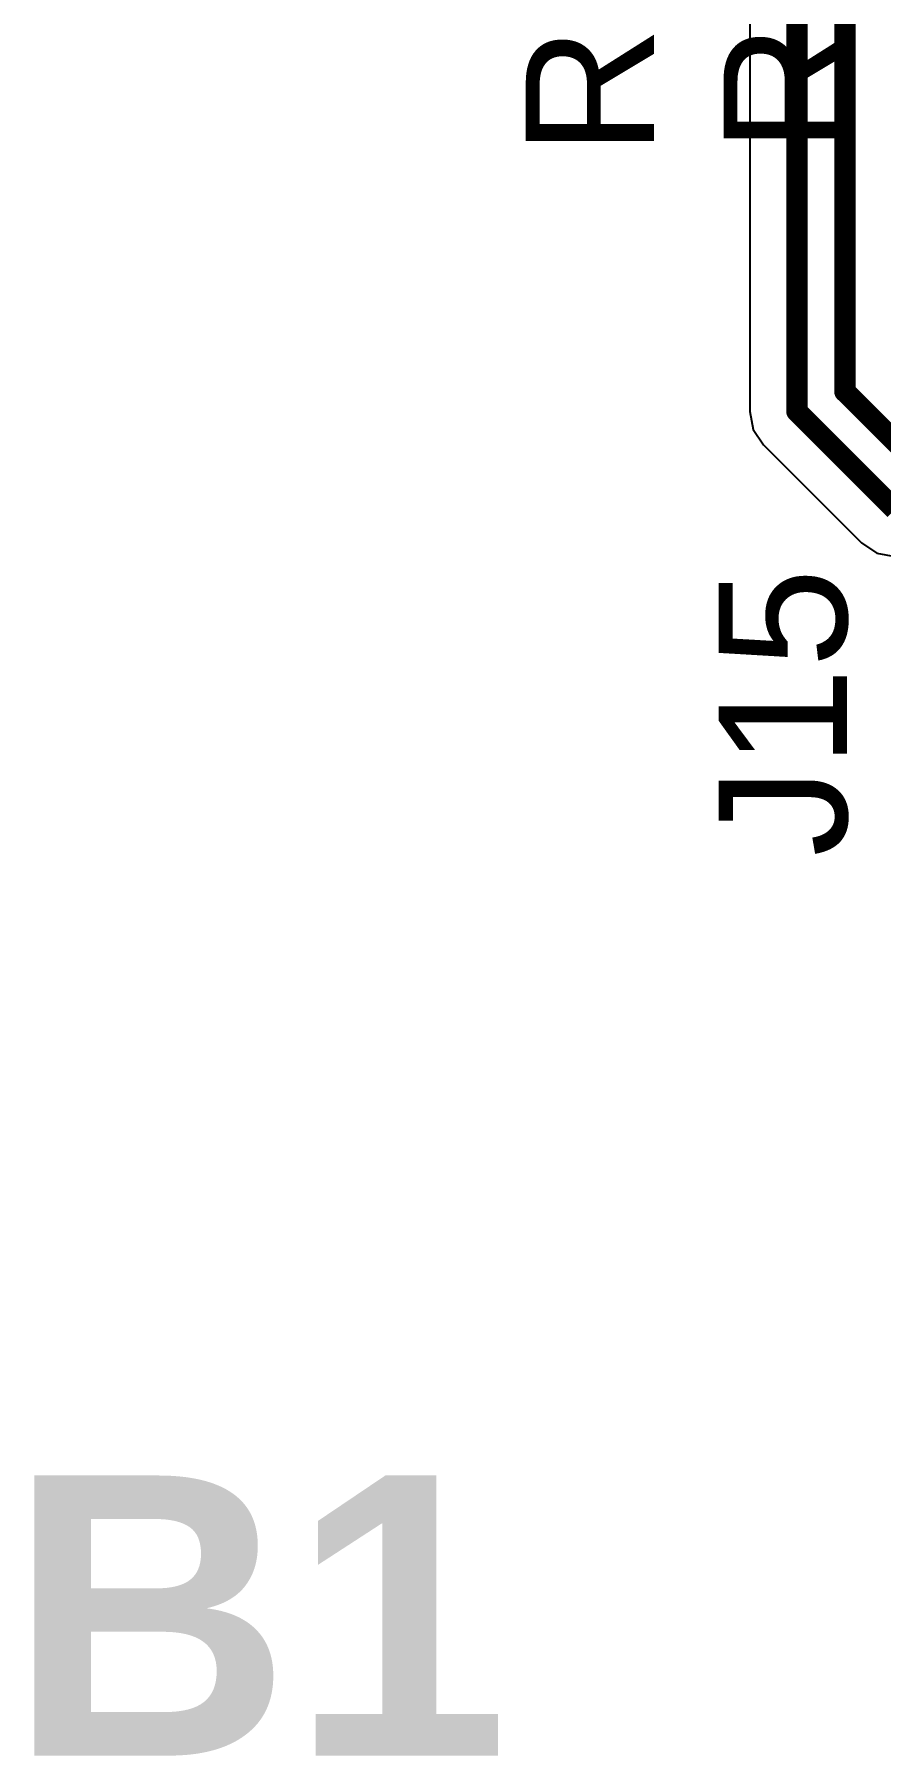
# Model space of a CAD drawing. Header units: inches. Extents: x -11 to 5379, y 0 to 5429.
# Drawn here: x 33.35 to 39.38, y 68.93 to 81.21 of the extents above; entities that cross this region are included whole.
import ezdxf

# ---------------------------------------------------------------- set-up
doc = ezdxf.new("R2010")
doc.units = ezdxf.units.IN
doc.layers.add('Bottom Layer', color=5, linetype='Continuous')
doc.layers.add('Top Overlay', color=2, linetype='Continuous')
doc.styles.add('Arial', font='', dxfattribs={"height": 0.2})
doc.styles.add('Arial_Bold', font='', dxfattribs={"height": 0.2})
doc.styles.get('Arial').set_extended_font_data('Arial')
doc.styles.get('Arial_Bold').set_extended_font_data('Arial', bold=True)

msp = doc.modelspace()

# ---------------------------------------------------------------- linework, layer by layer
at = {"layer": 'Bottom Layer'}
for p, q in [((38.448, 82.471), (38.448, 78.523)), ((38.448, 78.523), (38.474, 78.394)), ((38.474, 78.394), (38.547, 78.285)), ((38.547, 78.285), (39.246, 77.585)), ((39.246, 77.585), (39.355, 77.512)), ((39.355, 77.512), (39.484, 77.487))]:
    msp.add_line(p, q, dxfattribs=at)
for points in [[(38.785, 78.523, 0.152, 0.152, 0), (38.785, 82.471, 0.152, 0.152, 0)], [(39.128, 78.665, 0.152, 0.152, 0), (39.128, 82.329, 0.152, 0.152, 0)], [(39.128, 78.665, 0.152, 0.152, 0), (39.626, 78.166, 0.152, 0.152, 0)], [(38.785, 78.523, 0.152, 0.152, 0), (39.484, 77.823, 0.152, 0.152, 0)]]:
    msp.add_lwpolyline(points, format="xyseb", dxfattribs=at)
for points in [[(39.089, 78.665, 0.0762, 0.0762, 1), (39.166, 78.665, 0.0762, 0.0762, 1)], [(39.089, 78.665, 0.0762, 0.0762, 1), (39.166, 78.665, 0.0762, 0.0762, 1)], [(38.747, 78.523, 0.0762, 0.0762, 1), (38.823, 78.523, 0.0762, 0.0762, 1)], [(38.747, 78.523, 0.0762, 0.0762, 1), (38.823, 78.523, 0.0762, 0.0762, 1)]]:
    msp.add_lwpolyline(points, format="xyseb", close=True, dxfattribs=at)

# ---------------------------------------------------------------- texts
at = {"layer": 'Top Overlay'}
for s, height, rotation, style, p in [('R195', 0.9144, 90, 'Arial', (37.765, 80.35)), ('R198', 0.9144, 90, 'Arial', (39.176, 80.369)), ('J15', 0.9144, 90, 'Arial', (39.142, 75.344)), ('B1', 2, 360, 'Arial_Bold', (33.159, 68.926))]:
    msp.add_text(s, height=height, rotation=rotation, dxfattribs=dict(at, style=style)).set_placement(p)

doc.saveas('drawing.dxf')
